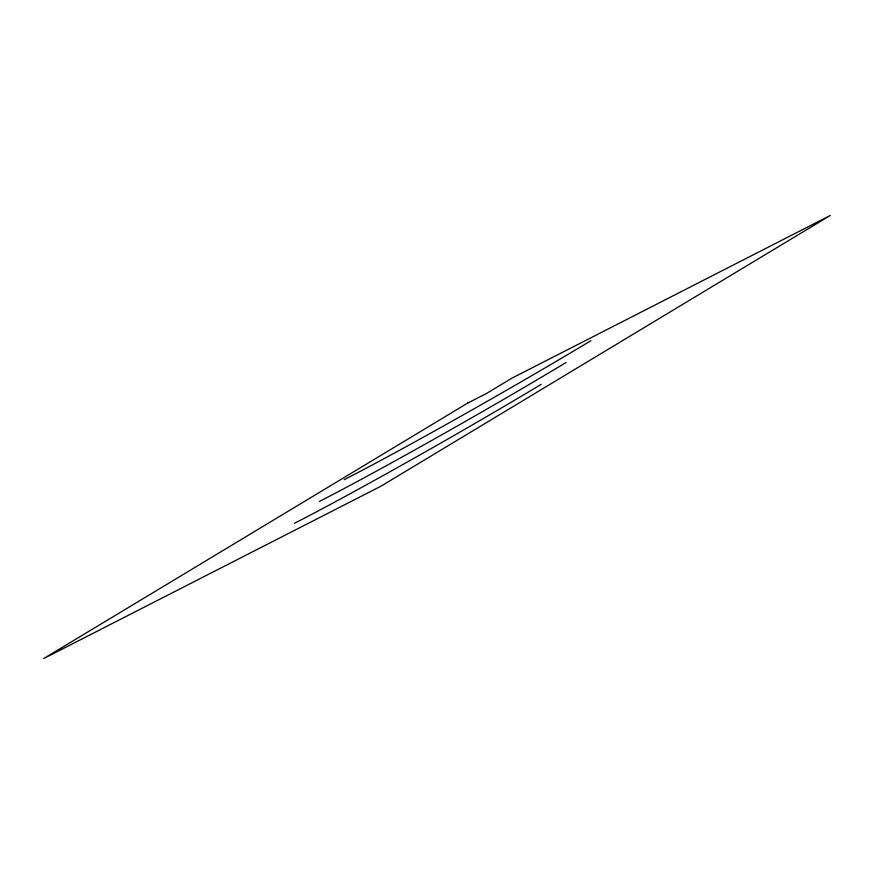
<?xml version="1.0" encoding="UTF-8"?>
<svg xmlns="http://www.w3.org/2000/svg" width="874" height="874" viewBox="0 0 874 874"><rect width="100%" height="100%" fill="white"/><g stroke="black" fill="none" stroke-linecap="round" stroke-linejoin="round"><path stroke-width="1.31" d="M590.922 340.685A202.812 6.719 -29.7 0 1 344.236 479.651M566.046 362.524A202.812 6.719 -29.7 0 1 319.349 501.479M541.17 384.352A202.812 6.719 -29.7 0 1 294.472 523.308M467.656 403.1L43.7 658.548L380.911 486.228L830.3 215.452L512.175 378.027L486.742 393.344L467.656 403.1"/></g></svg>
